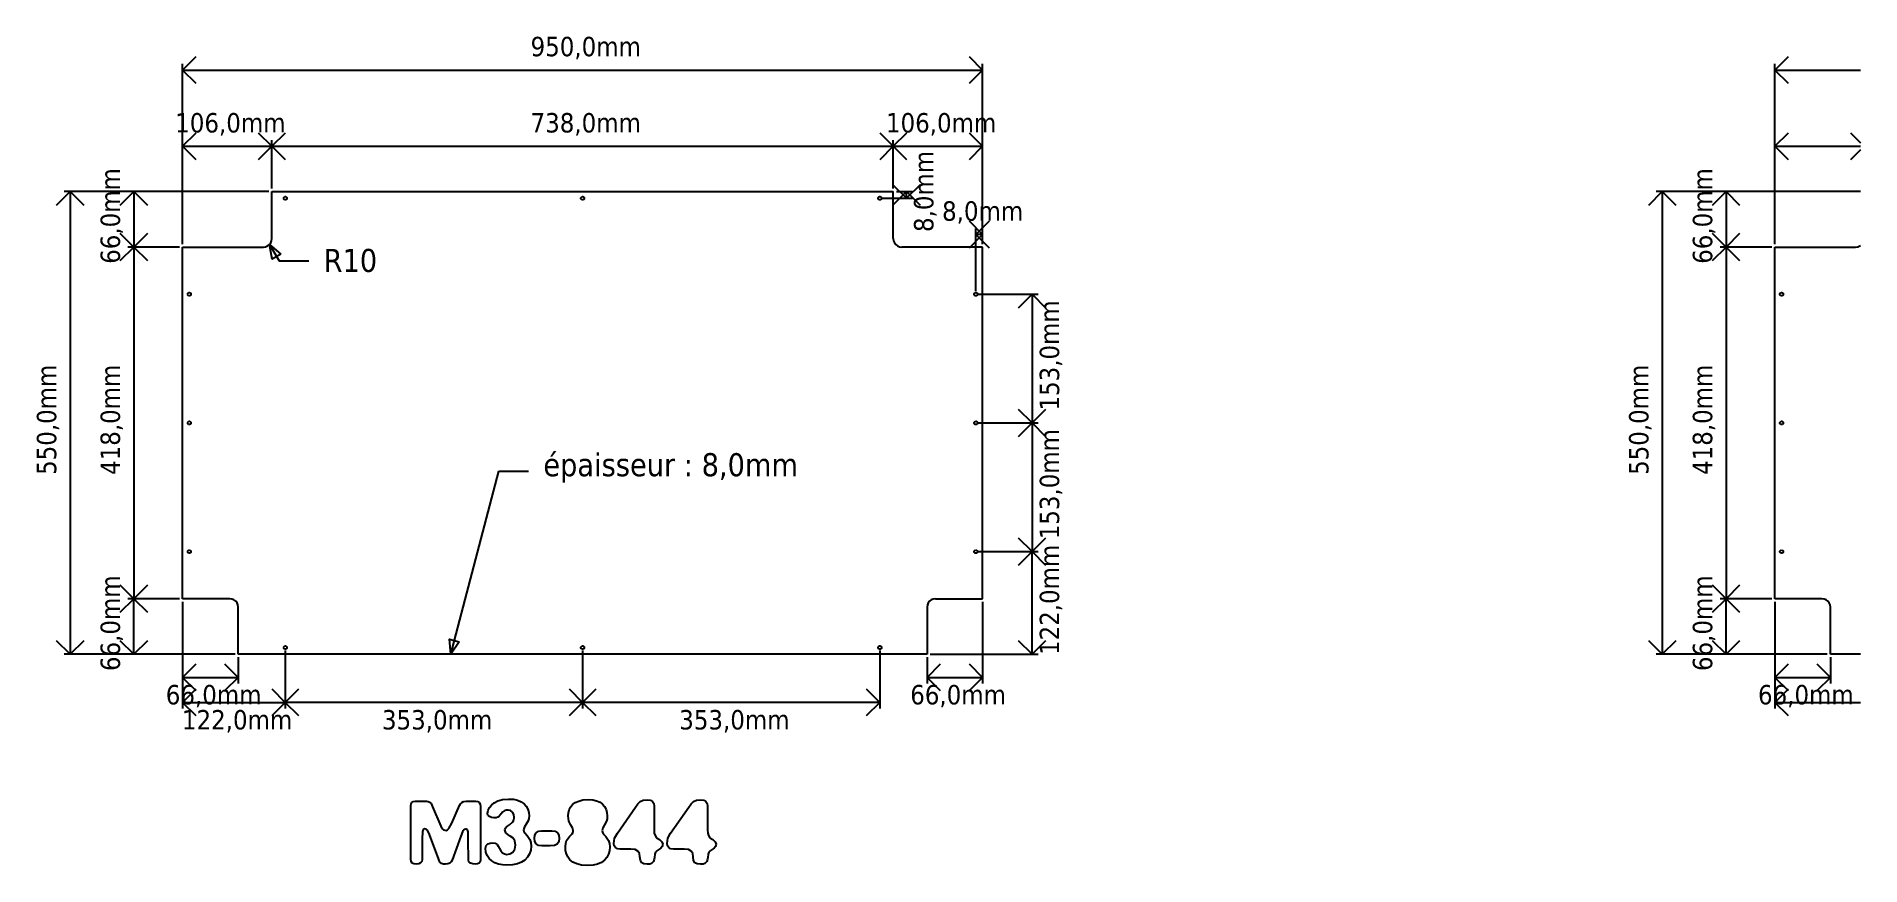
# Model space of a CAD drawing. Extents: x -828 to 1338, y -514 to 472.
import ezdxf

# ---------------------------------------------------------------- set-up
doc = ezdxf.new("R2010")
doc.units = 0
doc.header["$MEASUREMENT"] = 0
doc.layers.get('0').update_dxf_attribs({"linetype": 'CONTINUOUS'})
doc.styles.add('TAHOMA', font='Tahoma', dxfattribs={"height": 0.2})

msp = doc.modelspace()

# ---------------------------------------------------------------- linework, layer by layer
at = {"color": 5}
for p, q in [((-654.3, 431.8), (-638.1, 447.9)), ((-654.3, 225), (-654.3, 439)), ((279.6, 447.9), (295.7, 431.8)), ((295.7, 225), (295.7, 439)), ((-638.1, 415.7), (-654.3, 431.8)), ((-654.3, 431.8), (295.7, 431.8)), ((295.7, 431.8), (279.6, 415.7)), ((-654.3, 341.2), (-638.1, 357.3)), ((-654.3, 225), (-654.3, 348.4)), ((-564.4, 357.3), (-548.3, 341.2)), ((-548.3, 341.2), (-532.1, 357.3)), ((-548.3, 291), (-548.3, 348.4)), ((-548.3, 291), (-548.3, 348.4)), ((173.6, 357.3), (189.7, 341.2)), ((189.7, 341.2), (205.9, 357.3)), ((189.7, 291), (189.7, 348.4)), ((189.7, 291), (189.7, 348.4)), ((279.6, 357.3), (295.7, 341.2)), ((295.7, 225), (295.7, 348.4)), ((-638.1, 325.1), (-654.3, 341.2)), ((-654.3, 341.2), (-548.3, 341.2)), ((-548.3, 341.2), (-564.4, 325.1)), ((-532.1, 325.1), (-548.3, 341.2)), ((-548.3, 341.2), (189.7, 341.2)), ((189.7, 341.2), (173.6, 325.1)), ((205.9, 325.1), (189.7, 341.2)), ((189.7, 341.2), (295.7, 341.2)), ((295.7, 341.2), (279.6, 325.1)), ((-804, 271.3), (-787.9, 287.4)), ((-551.9, 287.4), (-795, 287.4)), ((-787.9, 287.4), (-771.7, 271.3)), ((-787.9, 287.4), (-787.9, -262.6)), ((-728.3, 271.3), (-712.2, 287.4)), ((-551.9, 287.4), (-719.3, 287.4)), ((-712.2, 287.4), (-696.1, 271.3)), ((-712.2, 287.4), (-712.2, 221.4)), ((205.2, 279.4), (189.1, 295.5)), ((189.1, 271.3), (205.2, 287.4)), ((193.3, 287.4), (212.4, 287.4)), ((221.4, 295.5), (205.2, 279.4)), ((205.2, 287.4), (221.4, 271.3)), ((205.2, 279.4), (205.2, 287.4)), ((177.3, 279.4), (212.4, 279.4)), ((279.6, 252.4), (295.7, 236.2)), ((287.7, 236.2), (303.9, 252.4)), ((287.7, 169), (287.7, 243.4)), ((295.7, 225), (295.7, 243.4)), ((-712.2, 221.4), (-728.3, 237.5)), ((-728.3, 205.3), (-712.2, 221.4)), ((-657.9, 221.4), (-719.3, 221.4)), ((-657.9, 221.4), (-719.3, 221.4)), ((-696.1, 237.5), (-712.2, 221.4)), ((-712.2, 221.4), (-696.1, 205.3)), ((-712.2, 221.4), (-712.2, -196.6)), ((-551.2, 224.3), (-539.7, 205)), ((295.7, 236.2), (279.6, 220.1)), ((303.9, 220.1), (287.7, 236.2)), ((295.7, 236.2), (287.7, 236.2)), ((-539.7, 205), (-504.5, 205)), ((291.3, 165.4), (361.7, 165.4)), ((338.4, 149.3), (354.5, 165.4)), ((354.5, 165.4), (370.6, 149.3)), ((354.5, 165.4), (354.5, 12.4)), ((354.5, 12.4), (338.4, 28.5)), ((370.6, 28.5), (354.5, 12.4)), ((291.3, 12.4), (361.7, 12.4)), ((291.3, 12.4), (361.7, 12.4)), ((338.4, -3.7), (354.5, 12.4)), ((354.5, 12.4), (370.6, -3.7)), ((354.5, 12.4), (354.5, -140.6)), ((-335.7, -262.6), (-278.8, -45.1)), ((-278.8, -45.1), (-243.5, -45.1)), ((354.5, -140.6), (338.4, -124.5)), ((370.6, -124.5), (354.5, -140.6)), ((291.3, -140.6), (361.7, -140.6)), ((291.3, -140.6), (361.7, -140.6)), ((338.4, -156.7), (354.5, -140.6)), ((354.5, -140.6), (370.6, -156.7)), ((354.5, -262.6), (354.5, -140.6)), ((-712.2, -196.6), (-728.3, -180.5)), ((-696.1, -180.5), (-712.2, -196.6)), ((-728.3, -212.7), (-712.2, -196.6)), ((-657.9, -196.6), (-719.3, -196.6)), ((-657.9, -196.6), (-719.3, -196.6)), ((-712.2, -196.6), (-696.1, -212.7)), ((-712.2, -262.6), (-712.2, -196.6)), ((-654.3, -200.2), (-654.3, -297.2)), ((-654.3, -200.2), (-654.3, -327)), ((295.7, -200.2), (295.7, -297.2)), ((-787.9, -262.6), (-804, -246.5)), ((-771.7, -246.5), (-787.9, -262.6)), ((-712.2, -262.6), (-728.3, -246.5)), ((-696.1, -246.5), (-712.2, -262.6)), ((-532.3, -258.2), (-532.3, -327)), ((-532.3, -258.2), (-532.3, -327)), ((-179.3, -258.2), (-179.3, -327)), ((-179.3, -258.2), (-179.3, -327)), ((173.7, -258.2), (173.7, -327)), ((354.5, -262.6), (338.4, -246.5)), ((370.6, -246.5), (354.5, -262.6)), ((-591.9, -262.6), (-795, -262.6)), ((-591.9, -262.6), (-719.3, -262.6)), ((-654.3, -290), (-638.1, -273.9)), ((-604.4, -273.9), (-588.3, -290)), ((-588.3, -266.2), (-588.3, -297.2)), ((229.7, -266.2), (229.7, -297.2)), ((229.7, -290), (245.9, -273.9)), ((233.3, -262.6), (361.7, -262.6)), ((279.6, -273.9), (295.7, -290)), ((-638.1, -306.1), (-654.3, -290)), ((-654.3, -290), (-588.3, -290)), ((-588.3, -290), (-604.4, -306.1)), ((245.9, -306.1), (229.7, -290)), ((229.7, -290), (295.7, -290)), ((295.7, -290), (279.6, -306.1)), ((-654.3, -319.8), (-638.1, -303.7)), ((-638.1, -335.9), (-654.3, -319.8)), ((-654.3, -319.8), (-532.3, -319.8)), ((-548.4, -303.7), (-532.3, -319.8)), ((-532.3, -319.8), (-548.4, -335.9)), ((-532.3, -319.8), (-516.1, -303.7)), ((-516.1, -335.9), (-532.3, -319.8)), ((-179.3, -319.8), (-532.3, -319.8)), ((-195.4, -303.7), (-179.3, -319.8)), ((-179.3, -319.8), (-195.4, -335.9)), ((-179.3, -319.8), (-163.1, -303.7)), ((-163.1, -335.9), (-179.3, -319.8)), ((173.7, -319.8), (-179.3, -319.8)), ((157.6, -303.7), (173.7, -319.8)), ((173.7, -319.8), (157.6, -335.9))]:
    msp.add_line(p, q, dxfattribs=at)
at = {"color": 250}
for p, q in [((1236.4, 431.8), (1252.6, 447.9)), ((1236.4, 225), (1236.4, 439)), ((1252.6, 415.7), (1236.4, 431.8)), ((1236.4, 431.8), (1338.2, 431.8)), ((1236.4, 341.2), (1252.6, 357.3)), ((1236.4, 225), (1236.4, 348.4)), ((1326.3, 357.3), (1338.2, 345.4)), ((1252.6, 325.1), (1236.4, 341.2)), ((1236.4, 341.2), (1338.2, 341.2)), ((1338.2, 337), (1326.3, 325.1)), ((1086.7, 271.3), (1102.8, 287.4)), ((1338.2, 287.4), (1095.7, 287.4)), ((1102.8, 287.4), (1119, 271.3)), ((1102.8, 287.4), (1102.8, -262.6)), ((1162.4, 271.3), (1178.5, 287.4)), ((1338.2, 287.4), (1171.4, 287.4)), ((1178.5, 287.4), (1194.6, 271.3)), ((1178.5, 287.4), (1178.5, 221.4)), ((1178.5, 221.4), (1162.4, 237.5)), ((1162.4, 205.3), (1178.5, 221.4)), ((1232.8, 221.4), (1171.4, 221.4)), ((1232.8, 221.4), (1171.4, 221.4)), ((1194.6, 237.5), (1178.5, 221.4)), ((1178.5, 221.4), (1194.6, 205.3)), ((1178.5, 221.4), (1178.5, -196.6)), ((1178.5, -196.6), (1162.4, -180.5)), ((1194.6, -180.5), (1178.5, -196.6)), ((1162.4, -212.7), (1178.5, -196.6)), ((1232.8, -196.6), (1171.4, -196.6)), ((1232.8, -196.6), (1171.4, -196.6)), ((1178.5, -196.6), (1194.6, -212.7)), ((1178.5, -262.6), (1178.5, -196.6)), ((1236.4, -200.2), (1236.4, -327)), ((1236.4, -200.2), (1236.4, -297.2)), ((1102.8, -262.6), (1086.7, -246.5)), ((1119, -246.5), (1102.8, -262.6)), ((1178.5, -262.6), (1162.4, -246.5)), ((1194.6, -246.5), (1178.5, -262.6)), ((1298.8, -262.6), (1095.7, -262.6)), ((1298.8, -262.6), (1171.4, -262.6)), ((1236.4, -290), (1252.6, -273.9)), ((1286.3, -273.9), (1302.4, -290)), ((1302.4, -266.2), (1302.4, -297.2)), ((1252.6, -306.1), (1236.4, -290)), ((1236.4, -290), (1302.4, -290)), ((1302.4, -290), (1286.3, -306.1)), ((1236.4, -319.8), (1252.6, -303.7)), ((1252.6, -335.9), (1236.4, -319.8)), ((1236.4, -319.8), (1338.2, -319.8))]:
    msp.add_line(p, q, dxfattribs=at)
for p, q in [((-548.3, 287.4), (189.7, 287.4)), ((-548.3, 231.4), (-548.3, 287.4)), ((189.7, 231.4), (189.7, 287.4)), ((-534.3, 279.4), (-534.2, 279.9)), ((-534.2, 278.9), (-534.3, 279.4)), ((-534.2, 279.9), (-534, 280.4)), ((-534, 278.4), (-534.2, 278.9)), ((-534, 280.4), (-533.7, 280.8)), ((-533.7, 278), (-534, 278.4)), ((-533.7, 280.8), (-533.3, 281.1)), ((-533.3, 277.6), (-533.7, 278)), ((-533.3, 281.1), (-532.8, 281.3)), ((-532.8, 277.4), (-533.3, 277.6)), ((-532.8, 281.3), (-532.3, 281.4)), ((-532.3, 277.4), (-532.8, 277.4)), ((-532.3, 281.4), (-531.8, 281.3)), ((-531.8, 277.4), (-532.3, 277.4)), ((-531.8, 281.3), (-531.3, 281.1)), ((-531.3, 277.6), (-531.8, 277.4)), ((-531.3, 281.1), (-530.9, 280.8)), ((-530.9, 278), (-531.3, 277.6)), ((-530.9, 280.8), (-530.5, 280.4)), ((-530.5, 278.4), (-530.9, 278)), ((-530.5, 280.4), (-530.3, 279.9)), ((-530.3, 278.9), (-530.5, 278.4)), ((-530.3, 279.9), (-530.3, 279.4)), ((-530.3, 279.4), (-530.3, 278.9)), ((-181.3, 279.4), (-181.2, 279.9)), ((-181.2, 278.9), (-181.3, 279.4)), ((-181.2, 279.9), (-181, 280.4)), ((-181, 278.4), (-181.2, 278.9)), ((-181, 280.4), (-180.7, 280.8)), ((-180.7, 278), (-181, 278.4)), ((-180.7, 280.8), (-180.3, 281.1)), ((-180.3, 277.6), (-180.7, 278)), ((-180.3, 281.1), (-179.8, 281.3)), ((-179.8, 277.4), (-180.3, 277.6)), ((-179.8, 281.3), (-179.3, 281.4)), ((-179.3, 277.4), (-179.8, 277.4)), ((-179.3, 281.4), (-178.8, 281.3)), ((-178.8, 277.4), (-179.3, 277.4)), ((-178.8, 281.3), (-178.3, 281.1)), ((-178.3, 277.6), (-178.8, 277.4)), ((-178.3, 281.1), (-177.9, 280.8)), ((-177.9, 278), (-178.3, 277.6)), ((-177.9, 280.8), (-177.5, 280.4)), ((-177.5, 278.4), (-177.9, 278)), ((-177.5, 280.4), (-177.3, 279.9)), ((-177.3, 278.9), (-177.5, 278.4)), ((-177.3, 279.9), (-177.3, 279.4)), ((-177.3, 279.4), (-177.3, 278.9)), ((171.7, 279.4), (171.8, 279.9)), ((171.8, 278.9), (171.7, 279.4)), ((171.8, 279.9), (172, 280.4)), ((172, 278.4), (171.8, 278.9)), ((172, 280.4), (172.3, 280.8)), ((172.3, 278), (172, 278.4)), ((172.3, 280.8), (172.7, 281.1)), ((172.7, 277.6), (172.3, 278)), ((172.7, 281.1), (173.2, 281.3)), ((173.2, 277.4), (172.7, 277.6)), ((173.2, 281.3), (173.7, 281.4)), ((173.7, 277.4), (173.2, 277.4)), ((173.7, 281.4), (174.2, 281.3)), ((174.2, 277.4), (173.7, 277.4)), ((174.2, 281.3), (174.7, 281.1)), ((174.7, 277.6), (174.2, 277.4)), ((174.7, 281.1), (175.1, 280.8)), ((175.1, 278), (174.7, 277.6)), ((175.1, 280.8), (175.5, 280.4)), ((175.5, 278.4), (175.1, 278)), ((175.5, 280.4), (175.7, 279.9)), ((175.7, 278.9), (175.5, 278.4)), ((175.7, 279.9), (175.7, 279.4)), ((175.7, 279.4), (175.7, 278.9)), ((-654.3, 221.4), (-558.3, 221.4)), ((-654.3, -196.6), (-654.3, 221.4)), ((-558.3, 221.4), (-555.7, 221.7)), ((-555.7, 221.7), (-553.3, 222.7)), ((-553.3, 222.7), (-551.2, 224.3)), ((-551.2, 224.3), (-549.6, 226.4)), ((-549.6, 226.4), (-548.6, 228.8)), ((-548.6, 228.8), (-548.3, 231.4)), ((189.7, 231.4), (190.1, 228.8)), ((190.1, 228.8), (191.1, 226.4)), ((191.1, 226.4), (192.7, 224.3)), ((192.7, 224.3), (194.7, 222.7)), ((194.7, 222.7), (197.1, 221.7)), ((197.1, 221.7), (199.7, 221.4)), ((295.7, 221.4), (199.7, 221.4)), ((295.7, -196.6), (295.7, 221.4)), ((1236.4, 221.4), (1332.4, 221.4)), ((1236.4, -196.6), (1236.4, 221.4)), ((1332.4, 221.4), (1335, 221.7)), ((1335, 221.7), (1337.4, 222.7)), ((1337.4, 222.7), (1338.2, 223.3)), ((-648.3, 165.4), (-648.2, 165.9)), ((-648.2, 164.9), (-648.3, 165.4)), ((-648.2, 165.9), (-648, 166.4)), ((-648, 164.4), (-648.2, 164.9)), ((-648, 166.4), (-647.7, 166.8)), ((-647.7, 164), (-648, 164.4)), ((-647.7, 166.8), (-647.3, 167.1)), ((-647.3, 163.6), (-647.7, 164)), ((-647.3, 167.1), (-646.8, 167.3)), ((-646.8, 163.4), (-647.3, 163.6)), ((-646.8, 167.3), (-646.3, 167.4)), ((-646.3, 163.4), (-646.8, 163.4)), ((-646.3, 167.4), (-645.8, 167.3)), ((-645.8, 163.4), (-646.3, 163.4)), ((-645.8, 167.3), (-645.3, 167.1)), ((-645.3, 163.6), (-645.8, 163.4)), ((-645.3, 167.1), (-644.9, 166.8)), ((-644.9, 164), (-645.3, 163.6)), ((-644.9, 166.8), (-644.5, 166.4)), ((-644.5, 164.4), (-644.9, 164)), ((-644.5, 166.4), (-644.3, 165.9)), ((-644.3, 164.9), (-644.5, 164.4)), ((-644.3, 165.9), (-644.3, 165.4)), ((-644.3, 165.4), (-644.3, 164.9)), ((285.7, 165.4), (285.8, 165.9)), ((285.8, 164.9), (285.7, 165.4)), ((285.8, 165.9), (286, 166.4)), ((286, 164.4), (285.8, 164.9)), ((286, 166.4), (286.3, 166.8)), ((286.3, 164), (286, 164.4)), ((286.3, 166.8), (286.7, 167.1)), ((286.7, 163.6), (286.3, 164)), ((286.7, 167.1), (287.2, 167.3)), ((287.2, 163.4), (286.7, 163.6)), ((287.2, 167.3), (287.7, 167.4)), ((287.7, 163.4), (287.2, 163.4)), ((287.7, 167.4), (288.2, 167.3)), ((288.2, 163.4), (287.7, 163.4)), ((288.2, 167.3), (288.7, 167.1)), ((288.7, 163.6), (288.2, 163.4)), ((288.7, 167.1), (289.1, 166.8)), ((289.1, 164), (288.7, 163.6)), ((289.1, 166.8), (289.5, 166.4)), ((289.5, 164.4), (289.1, 164)), ((289.5, 166.4), (289.7, 165.9)), ((289.7, 164.9), (289.5, 164.4)), ((289.7, 165.9), (289.7, 165.4)), ((289.7, 165.4), (289.7, 164.9)), ((1242.4, 165.4), (1242.5, 165.9)), ((1242.5, 164.9), (1242.4, 165.4)), ((1242.5, 165.9), (1242.7, 166.4)), ((1242.7, 164.4), (1242.5, 164.9)), ((1242.7, 166.4), (1243, 166.8)), ((1243, 164), (1242.7, 164.4)), ((1243, 166.8), (1243.4, 167.1)), ((1243.4, 163.6), (1243, 164)), ((1243.4, 167.1), (1243.9, 167.3)), ((1243.9, 163.4), (1243.4, 163.6)), ((1243.9, 167.3), (1244.4, 167.4)), ((1244.4, 163.4), (1243.9, 163.4)), ((1244.4, 167.4), (1244.9, 167.3)), ((1244.9, 163.4), (1244.4, 163.4)), ((1244.9, 167.3), (1245.4, 167.1)), ((1245.4, 163.6), (1244.9, 163.4)), ((1245.4, 167.1), (1245.8, 166.8)), ((1245.8, 164), (1245.4, 163.6)), ((1245.8, 166.8), (1246.2, 166.4)), ((1246.2, 164.4), (1245.8, 164)), ((1246.2, 166.4), (1246.4, 165.9)), ((1246.4, 164.9), (1246.2, 164.4)), ((1246.4, 165.9), (1246.4, 165.4)), ((1246.4, 165.4), (1246.4, 164.9)), ((-648.3, 12.4), (-648.2, 12.9)), ((-648.2, 11.9), (-648.3, 12.4)), ((-648.2, 12.9), (-648, 13.4)), ((-648, 11.4), (-648.2, 11.9)), ((-648, 13.4), (-647.7, 13.8)), ((-647.7, 11), (-648, 11.4)), ((-647.7, 13.8), (-647.3, 14.1)), ((-647.3, 10.6), (-647.7, 11)), ((-647.3, 14.1), (-646.8, 14.3)), ((-646.8, 10.4), (-647.3, 10.6)), ((-646.8, 14.3), (-646.3, 14.4)), ((-646.3, 10.4), (-646.8, 10.4)), ((-646.3, 14.4), (-645.8, 14.3)), ((-645.8, 10.4), (-646.3, 10.4)), ((-645.8, 14.3), (-645.3, 14.1)), ((-645.3, 10.6), (-645.8, 10.4)), ((-645.3, 14.1), (-644.9, 13.8)), ((-644.9, 11), (-645.3, 10.6)), ((-644.9, 13.8), (-644.5, 13.4)), ((-644.5, 11.4), (-644.9, 11)), ((-644.5, 13.4), (-644.3, 12.9)), ((-644.3, 11.9), (-644.5, 11.4)), ((-644.3, 12.9), (-644.3, 12.4)), ((-644.3, 12.4), (-644.3, 11.9)), ((285.7, 12.4), (285.8, 12.9)), ((285.8, 11.9), (285.7, 12.4)), ((285.8, 12.9), (286, 13.4)), ((286, 11.4), (285.8, 11.9)), ((286, 13.4), (286.3, 13.8)), ((286.3, 11), (286, 11.4)), ((286.3, 13.8), (286.7, 14.1)), ((286.7, 10.6), (286.3, 11)), ((286.7, 14.1), (287.2, 14.3)), ((287.2, 10.4), (286.7, 10.6)), ((287.2, 14.3), (287.7, 14.4)), ((287.7, 10.4), (287.2, 10.4)), ((287.7, 14.4), (288.2, 14.3)), ((288.2, 10.4), (287.7, 10.4)), ((288.2, 14.3), (288.7, 14.1)), ((288.7, 10.6), (288.2, 10.4)), ((288.7, 14.1), (289.1, 13.8)), ((289.1, 11), (288.7, 10.6)), ((289.1, 13.8), (289.5, 13.4)), ((289.5, 11.4), (289.1, 11)), ((289.5, 13.4), (289.7, 12.9)), ((289.7, 11.9), (289.5, 11.4)), ((289.7, 12.9), (289.7, 12.4)), ((289.7, 12.4), (289.7, 11.9)), ((1242.4, 12.4), (1242.5, 12.9)), ((1242.5, 11.9), (1242.4, 12.4)), ((1242.5, 12.9), (1242.7, 13.4)), ((1242.7, 11.4), (1242.5, 11.9)), ((1242.7, 13.4), (1243, 13.8)), ((1243, 11), (1242.7, 11.4)), ((1243, 13.8), (1243.4, 14.1)), ((1243.4, 10.6), (1243, 11)), ((1243.4, 14.1), (1243.9, 14.3)), ((1243.9, 10.4), (1243.4, 10.6)), ((1243.9, 14.3), (1244.4, 14.4)), ((1244.4, 10.4), (1243.9, 10.4)), ((1244.4, 14.4), (1244.9, 14.3)), ((1244.9, 10.4), (1244.4, 10.4)), ((1244.9, 14.3), (1245.4, 14.1)), ((1245.4, 10.6), (1244.9, 10.4)), ((1245.4, 14.1), (1245.8, 13.8)), ((1245.8, 11), (1245.4, 10.6)), ((1245.8, 13.8), (1246.2, 13.4)), ((1246.2, 11.4), (1245.8, 11)), ((1246.2, 13.4), (1246.4, 12.9)), ((1246.4, 11.9), (1246.2, 11.4)), ((1246.4, 12.9), (1246.4, 12.4)), ((1246.4, 12.4), (1246.4, 11.9)), ((-648.3, -140.6), (-648.2, -140.1)), ((-648.2, -141.1), (-648.3, -140.6)), ((-648.2, -140.1), (-648, -139.6)), ((-648, -141.6), (-648.2, -141.1)), ((-648, -139.6), (-647.7, -139.2)), ((-647.7, -142), (-648, -141.6)), ((-647.7, -139.2), (-647.3, -138.9)), ((-647.3, -142.4), (-647.7, -142)), ((-647.3, -138.9), (-646.8, -138.7)), ((-646.8, -142.6), (-647.3, -142.4)), ((-646.8, -138.7), (-646.3, -138.6)), ((-646.3, -142.6), (-646.8, -142.6)), ((-646.3, -138.6), (-645.8, -138.7)), ((-645.8, -142.6), (-646.3, -142.6)), ((-645.8, -138.7), (-645.3, -138.9)), ((-645.3, -142.4), (-645.8, -142.6)), ((-645.3, -138.9), (-644.9, -139.2)), ((-644.9, -142), (-645.3, -142.4)), ((-644.9, -139.2), (-644.5, -139.6)), ((-644.5, -141.6), (-644.9, -142)), ((-644.5, -139.6), (-644.3, -140.1)), ((-644.3, -141.1), (-644.5, -141.6)), ((-644.3, -140.1), (-644.3, -140.6)), ((-644.3, -140.6), (-644.3, -141.1)), ((285.7, -140.6), (285.8, -140.1)), ((285.8, -141.1), (285.7, -140.6)), ((285.8, -140.1), (286, -139.6)), ((286, -141.6), (285.8, -141.1)), ((286, -139.6), (286.3, -139.2)), ((286.3, -142), (286, -141.6)), ((286.3, -139.2), (286.7, -138.9)), ((286.7, -142.4), (286.3, -142)), ((286.7, -138.9), (287.2, -138.7)), ((287.2, -142.6), (286.7, -142.4)), ((287.2, -138.7), (287.7, -138.6)), ((287.7, -142.6), (287.2, -142.6)), ((287.7, -138.6), (288.2, -138.7)), ((288.2, -142.6), (287.7, -142.6)), ((288.2, -138.7), (288.7, -138.9)), ((288.7, -142.4), (288.2, -142.6)), ((288.7, -138.9), (289.1, -139.2)), ((289.1, -142), (288.7, -142.4)), ((289.1, -139.2), (289.5, -139.6)), ((289.5, -141.6), (289.1, -142)), ((289.5, -139.6), (289.7, -140.1)), ((289.7, -141.1), (289.5, -141.6)), ((289.7, -140.1), (289.7, -140.6)), ((289.7, -140.6), (289.7, -141.1)), ((1242.4, -140.6), (1242.5, -140.1)), ((1242.5, -141.1), (1242.4, -140.6)), ((1242.5, -140.1), (1242.7, -139.6)), ((1242.7, -141.6), (1242.5, -141.1)), ((1242.7, -139.6), (1243, -139.2)), ((1243, -142), (1242.7, -141.6)), ((1243, -139.2), (1243.4, -138.9)), ((1243.4, -142.4), (1243, -142)), ((1243.4, -138.9), (1243.9, -138.7)), ((1243.9, -142.6), (1243.4, -142.4)), ((1243.9, -138.7), (1244.4, -138.6)), ((1244.4, -142.6), (1243.9, -142.6)), ((1244.4, -138.6), (1244.9, -138.7)), ((1244.9, -142.6), (1244.4, -142.6)), ((1244.9, -138.7), (1245.4, -138.9)), ((1245.4, -142.4), (1244.9, -142.6)), ((1245.4, -138.9), (1245.8, -139.2)), ((1245.8, -142), (1245.4, -142.4)), ((1245.8, -139.2), (1246.2, -139.6)), ((1246.2, -141.6), (1245.8, -142)), ((1246.2, -139.6), (1246.4, -140.1)), ((1246.4, -141.1), (1246.2, -141.6)), ((1246.4, -140.1), (1246.4, -140.6)), ((1246.4, -140.6), (1246.4, -141.1)), ((-598.3, -196.6), (-654.3, -196.6)), ((-595.7, -197), (-598.3, -196.6)), ((-593.3, -198), (-595.7, -197)), ((-591.2, -199.6), (-593.3, -198)), ((-589.6, -201.6), (-591.2, -199.6)), ((-588.6, -204), (-589.6, -201.6)), ((-588.3, -206.6), (-588.6, -204)), ((-588.3, -262.6), (-588.3, -206.6)), ((230.1, -204), (229.7, -206.6)), ((229.7, -206.6), (229.7, -262.6)), ((231.1, -201.6), (230.1, -204)), ((232.7, -199.6), (231.1, -201.6)), ((234.7, -198), (232.7, -199.6)), ((237.1, -197), (234.7, -198)), ((239.7, -196.6), (237.1, -197)), ((239.7, -196.6), (295.7, -196.6)), ((1292.4, -196.6), (1236.4, -196.6)), ((1295, -197), (1292.4, -196.6)), ((1297.4, -198), (1295, -197)), ((1299.5, -199.6), (1297.4, -198)), ((1301.1, -201.6), (1299.5, -199.6)), ((1302.1, -204), (1301.1, -201.6)), ((1302.4, -206.6), (1302.1, -204)), ((1302.4, -262.6), (1302.4, -206.6)), ((-534.3, -254.6), (-534.2, -254.1)), ((-534.2, -255.1), (-534.3, -254.6)), ((-534.2, -254.1), (-534, -253.6)), ((-534, -255.6), (-534.2, -255.1)), ((-534, -253.6), (-533.7, -253.2)), ((-533.7, -256), (-534, -255.6)), ((-533.7, -253.2), (-533.3, -252.9)), ((-533.3, -256.4), (-533.7, -256)), ((-533.3, -252.9), (-532.8, -252.7)), ((-532.8, -256.6), (-533.3, -256.4)), ((-532.8, -252.7), (-532.3, -252.6)), ((-532.3, -256.6), (-532.8, -256.6)), ((-532.3, -252.6), (-531.8, -252.7)), ((-531.8, -256.6), (-532.3, -256.6)), ((-531.8, -252.7), (-531.3, -252.9)), ((-531.3, -256.4), (-531.8, -256.6)), ((-531.3, -252.9), (-530.9, -253.2)), ((-530.9, -256), (-531.3, -256.4)), ((-530.9, -253.2), (-530.5, -253.6)), ((-530.5, -255.6), (-530.9, -256)), ((-530.5, -253.6), (-530.3, -254.1)), ((-530.3, -255.1), (-530.5, -255.6)), ((-530.3, -254.1), (-530.3, -254.6)), ((-530.3, -254.6), (-530.3, -255.1)), ((-181.3, -254.6), (-181.2, -254.1)), ((-181.2, -255.1), (-181.3, -254.6)), ((-181.2, -254.1), (-181, -253.6)), ((-181, -255.6), (-181.2, -255.1)), ((-181, -253.6), (-180.7, -253.2)), ((-180.7, -256), (-181, -255.6)), ((-180.7, -253.2), (-180.3, -252.9)), ((-180.3, -256.4), (-180.7, -256)), ((-180.3, -252.9), (-179.8, -252.7)), ((-179.8, -256.6), (-180.3, -256.4)), ((-179.8, -252.7), (-179.3, -252.6)), ((-179.3, -256.6), (-179.8, -256.6)), ((-179.3, -252.6), (-178.8, -252.7)), ((-178.8, -256.6), (-179.3, -256.6)), ((-178.8, -252.7), (-178.3, -252.9)), ((-178.3, -256.4), (-178.8, -256.6)), ((-178.3, -252.9), (-177.9, -253.2)), ((-177.9, -256), (-178.3, -256.4)), ((-177.9, -253.2), (-177.5, -253.6)), ((-177.5, -255.6), (-177.9, -256)), ((-177.5, -253.6), (-177.3, -254.1)), ((-177.3, -255.1), (-177.5, -255.6)), ((-177.3, -254.1), (-177.3, -254.6)), ((-177.3, -254.6), (-177.3, -255.1)), ((171.7, -254.6), (171.8, -254.1)), ((171.8, -255.1), (171.7, -254.6)), ((171.8, -254.1), (172, -253.6)), ((172, -255.6), (171.8, -255.1)), ((172, -253.6), (172.3, -253.2)), ((172.3, -256), (172, -255.6)), ((172.3, -253.2), (172.7, -252.9)), ((172.7, -256.4), (172.3, -256)), ((172.7, -252.9), (173.2, -252.7)), ((173.2, -256.6), (172.7, -256.4)), ((173.2, -252.7), (173.7, -252.6)), ((173.7, -256.6), (173.2, -256.6)), ((173.7, -252.6), (174.2, -252.7)), ((174.2, -256.6), (173.7, -256.6)), ((174.2, -252.7), (174.7, -252.9)), ((174.7, -256.4), (174.2, -256.6)), ((174.7, -252.9), (175.1, -253.2)), ((175.1, -256), (174.7, -256.4)), ((175.1, -253.2), (175.5, -253.6)), ((175.5, -255.6), (175.1, -256)), ((175.5, -253.6), (175.7, -254.1)), ((175.7, -255.1), (175.5, -255.6)), ((175.7, -254.1), (175.7, -254.6)), ((175.7, -254.6), (175.7, -255.1)), ((229.7, -262.6), (-588.3, -262.6)), ((1338.2, -262.6), (1302.4, -262.6)), ((-383.2, -442.8), (-382.9, -440.4)), ((-383.2, -505.9), (-383.2, -442.8)), ((-382.9, -440.4), (-381.9, -438.7)), ((-381.9, -438.7), (-380.4, -437.7)), ((-380.4, -437.7), (-378.1, -437.3)), ((-378.1, -437.3), (-364.5, -437.3)), ((-364.5, -437.3), (-362.8, -437.4)), ((-362.8, -437.4), (-360.9, -438.2)), ((-360.9, -438.2), (-359.1, -440.1)), ((-359.1, -440.1), (-357.6, -443.8)), ((-357.6, -443.8), (-347.7, -467)), ((-334.7, -463.3), (-325.6, -442.4)), ((-325.6, -442.4), (-324.4, -440.2)), ((-324.4, -440.2), (-322.8, -438.6)), ((-322.8, -438.6), (-320.6, -437.6)), ((-320.6, -437.6), (-317.5, -437.3)), ((-317.5, -437.3), (-306, -437.3)), ((-306, -437.3), (-303.6, -437.7)), ((-303.6, -437.7), (-301.9, -438.9)), ((-301.9, -438.9), (-300.8, -440.8)), ((-300.8, -440.8), (-300.5, -443.5)), ((-300.5, -443.5), (-300.5, -506.6)), ((-292.2, -451.8), (-291.2, -447.7)), ((-291.6, -453.9), (-292.2, -451.8)), ((-290, -455.5), (-291.6, -453.9)), ((-291.2, -447.7), (-289.8, -444.8)), ((-289.8, -444.8), (-287.5, -441.9)), ((-287.5, -441.9), (-284.3, -439.1)), ((-284.3, -439.1), (-280, -436.7)), ((-280, -436.7), (-274.4, -435.1)), ((-276.3, -452.7), (-278.3, -455)), ((-273.8, -449.8), (-276.3, -452.7)), ((-274.4, -435.1), (-267.3, -434.6)), ((-271.8, -448.3), (-273.8, -449.8)), ((-270, -447.7), (-271.8, -448.3)), ((-267.8, -447.7), (-270, -447.7)), ((-264.9, -448.3), (-267.8, -447.7)), ((-267.3, -434.6), (-261.4, -434.9)), ((-262.5, -450.3), (-264.9, -448.3)), ((-260.9, -453.1), (-262.5, -450.3)), ((-261.4, -434.9), (-256.4, -436.1)), ((-260.4, -456.6), (-260.9, -453.1)), ((-256.4, -436.1), (-252.2, -437.9)), ((-252.2, -437.9), (-248.8, -440.3)), ((-248.8, -440.3), (-246.2, -443.2)), ((-246.2, -443.2), (-244.3, -446.6)), ((-244.3, -446.6), (-243.3, -450.5)), ((-243.3, -450.5), (-242.9, -454.6)), ((-242.9, -454.6), (-243.2, -457.8)), ((-196.5, -454.7), (-196.2, -451)), ((-195.5, -461), (-196.5, -454.7)), ((-196.2, -451), (-195.2, -447.4)), ((-195.2, -447.4), (-193.6, -444.1)), ((-193.6, -444.1), (-191.2, -441.2)), ((-191.2, -441.2), (-188, -438.8)), ((-188, -438.8), (-183.9, -437)), ((-183.9, -437), (-178.8, -435.7)), ((-178.8, -435.7), (-172.8, -435.3)), ((-172.8, -435.3), (-167.3, -435.7)), ((-167.3, -435.7), (-162.6, -436.7)), ((-162.6, -436.7), (-158.6, -438.4)), ((-158.6, -438.4), (-155.5, -440.7)), ((-155.5, -440.7), (-153.1, -443.6)), ((-153.1, -443.6), (-151.3, -446.9)), ((-151.3, -446.9), (-150.3, -450.6)), ((-150.3, -450.6), (-150, -454.7)), ((-150, -454.7), (-150.2, -458.3)), ((-138, -475.1), (-116.6, -444.2)), ((-116.6, -444.2), (-113.7, -440.4)), ((-113.7, -440.4), (-110.9, -437.7)), ((-110.9, -437.7), (-107.3, -436)), ((-107.3, -436), (-102.5, -435.5)), ((-102.5, -435.5), (-98.7, -435.9)), ((-98.7, -435.9), (-96.2, -437.4)), ((-96.2, -437.4), (-94.7, -439.8)), ((-94.7, -439.8), (-94.2, -443.1)), ((-94.2, -443.1), (-94.2, -471.4)), ((-74.7, -475.1), (-53.2, -444.2)), ((-53.2, -444.2), (-50.4, -440.4)), ((-50.4, -440.4), (-47.5, -437.7)), ((-47.5, -437.7), (-44, -436)), ((-44, -436), (-39.2, -435.5)), ((-39.2, -435.5), (-35.4, -435.9)), ((-35.4, -435.9), (-32.9, -437.4)), ((-32.9, -437.4), (-31.4, -439.8)), ((-31.4, -439.8), (-30.9, -443.1)), ((-30.9, -443.1), (-30.9, -471.4)), ((-369.5, -473.1), (-369.9, -482.5)), ((-368.6, -470.9), (-369.5, -473.1)), ((-366.5, -470.1), (-368.6, -470.9)), ((-364.9, -470.5), (-366.5, -470.1)), ((-363.4, -471.7), (-364.9, -470.5)), ((-361.2, -476.6), (-363.4, -471.7)), ((-347.7, -467), (-346.5, -469.6)), ((-346.5, -469.6), (-344.6, -471.2)), ((-344.6, -471.2), (-341.4, -472)), ((-341.4, -472), (-339.5, -471.4)), ((-339.5, -471.4), (-338, -469.8)), ((-338, -469.8), (-334.7, -463.3)), ((-322, -473.5), (-323.9, -478.6)), ((-320, -471), (-322, -473.5)), ((-318.5, -470.4), (-320, -471)), ((-317.6, -470.4), (-318.5, -470.4)), ((-315.9, -471.2), (-317.6, -470.4)), ((-315.2, -473.6), (-315.9, -471.2)), ((-315, -483.3), (-315.2, -473.6)), ((-287.6, -456.5), (-290, -455.5)), ((-284.8, -456.9), (-287.6, -456.5)), ((-282, -456.8), (-284.8, -456.9)), ((-280, -456.2), (-282, -456.8)), ((-278.3, -455), (-280, -456.2)), ((-271.5, -471.2), (-271, -469.2)), ((-270.5, -474.6), (-271.5, -471.2)), ((-271, -469.2), (-269.7, -467.7)), ((-268.2, -476.9), (-270.5, -474.6)), ((-269.7, -467.7), (-265.9, -465.1)), ((-265.9, -465.1), (-262.1, -461.8)), ((-262.1, -461.8), (-260.8, -459.6)), ((-260.8, -459.6), (-260.4, -456.6)), ((-248.4, -467.8), (-249.3, -471.4)), ((-249.3, -471.4), (-249, -473.1)), ((-249, -473.1), (-248, -474.7)), ((-246.2, -464.5), (-248.4, -467.8)), ((-248, -474.7), (-244.9, -478)), ((-243.9, -460.5), (-246.2, -464.5)), ((-243.2, -457.8), (-243.9, -460.5)), ((-235.9, -477.4), (-234.4, -474.6)), ((-234.4, -474.6), (-231.8, -472.9)), ((-231.8, -472.9), (-228.2, -472.3)), ((-228.2, -472.3), (-215.7, -472.3)), ((-215.7, -472.3), (-211.7, -472.9)), ((-211.7, -472.9), (-209, -474.6)), ((-209, -474.6), (-207.5, -477.4)), ((-193.4, -465.6), (-195.5, -461)), ((-195, -479.1), (-191.8, -475.8)), ((-191.2, -469), (-193.4, -465.6)), ((-191.8, -475.8), (-190.6, -474.1)), ((-190.3, -472), (-191.2, -469)), ((-190.6, -474.1), (-190.3, -472)), ((-155.2, -468.8), (-156.2, -472.2)), ((-156.2, -472.2), (-155.8, -474.2)), ((-155.8, -474.2), (-154.7, -475.8)), ((-153.1, -465.4), (-155.2, -468.8)), ((-154.7, -475.8), (-151.6, -479.3)), ((-150.9, -461.1), (-153.1, -465.4)), ((-150.2, -458.3), (-150.9, -461.1)), ((-141.2, -481.2), (-138, -475.1)), ((-94.2, -471.4), (-94.1, -475)), ((-94.1, -475), (-93.2, -478)), ((-77.9, -481.2), (-74.7, -475.1)), ((-30.9, -471.4), (-30.7, -475)), ((-30.7, -475), (-29.9, -478)), ((-369.9, -482.5), (-369.8, -506.3)), ((-350, -506.4), (-361.2, -476.6)), ((-323.9, -478.6), (-334.3, -507.1)), ((-314.9, -506.9), (-315, -483.3)), ((-294.5, -493), (-293.8, -489.9)), ((-294, -497.6), (-294.5, -493)), ((-292.5, -501.7), (-294, -497.6)), ((-293.8, -489.9), (-291.9, -487.9)), ((-291.9, -487.9), (-289.2, -486.9)), ((-289.2, -486.9), (-286.2, -486.6)), ((-286.2, -486.6), (-283, -487.1)), ((-283, -487.1), (-280.8, -488.5)), ((-280.8, -488.5), (-279.4, -490.7)), ((-279.4, -490.7), (-278.1, -493.5)), ((-278.1, -493.5), (-276.5, -496.3)), ((-276.5, -496.3), (-274.5, -498.5)), ((-265.2, -478.7), (-268.2, -476.9)), ((-265.5, -499.7), (-262.2, -497.6)), ((-262.2, -480.9), (-265.2, -478.7)), ((-259.9, -484.2), (-262.2, -480.9)), ((-262.2, -497.6), (-259.8, -494.2)), ((-259, -489.4), (-259.9, -484.2)), ((-259.8, -494.2), (-259, -489.4)), ((-244.9, -478), (-241.8, -482.8)), ((-240.8, -495.4), (-242.2, -499.8)), ((-241.8, -482.8), (-240.7, -486.2)), ((-240.4, -490.5), (-240.8, -495.4)), ((-240.7, -486.2), (-240.4, -490.5)), ((-236.4, -481.3), (-235.9, -477.4)), ((-235.9, -485), (-236.4, -481.3)), ((-234.3, -487.8), (-235.9, -485)), ((-231.5, -489.7), (-234.3, -487.8)), ((-227.7, -490.3), (-231.5, -489.7)), ((-217.8, -490.3), (-227.7, -490.3)), ((-212.6, -489.8), (-217.8, -490.3)), ((-209.3, -488.3), (-212.6, -489.8)), ((-207.6, -485.5), (-209.3, -488.3)), ((-207, -481.1), (-207.6, -485.5)), ((-207.5, -477.4), (-207, -481.1)), ((-199.7, -491.6), (-199.3, -487.1)), ((-199.4, -495.6), (-199.7, -491.6)), ((-198.5, -499.6), (-199.4, -495.6)), ((-199.3, -487.1), (-198.2, -483.8)), ((-198.2, -483.8), (-195, -479.1)), ((-151.6, -479.3), (-148.4, -484.1)), ((-147.3, -496.1), (-148.5, -500.3)), ((-148.4, -484.1), (-147.3, -487.4)), ((-147.3, -487.4), (-147, -491.6)), ((-147, -491.6), (-147.3, -496.1)), ((-142.1, -487.3), (-141.2, -481.2)), ((-141.7, -490.1), (-142.1, -487.3)), ((-140.3, -492.3), (-141.7, -490.1)), ((-138, -493.7), (-140.3, -492.3)), ((-134.8, -494.2), (-138, -493.7)), ((-122.1, -494.2), (-134.8, -494.2)), ((-116.9, -494.8), (-122.1, -494.2)), ((-113.6, -496.6), (-116.9, -494.8)), ((-111.8, -499.4), (-113.6, -496.6)), ((-92.6, -497.9), (-93.4, -500.1)), ((-93.2, -478), (-91.4, -480.7)), ((-91.2, -496.3), (-92.6, -497.9)), ((-91.4, -480.7), (-88, -482.9)), ((-88.6, -494.5), (-91.2, -496.3)), ((-86.3, -493), (-88.6, -494.5)), ((-88, -482.9), (-85, -485.5)), ((-84.7, -491.2), (-86.3, -493)), ((-85, -485.5), (-84.1, -488.4)), ((-84.1, -488.4), (-84.7, -491.2)), ((-78.8, -487.3), (-77.9, -481.2)), ((-78.3, -490.1), (-78.8, -487.3)), ((-77, -492.3), (-78.3, -490.1)), ((-74.7, -493.7), (-77, -492.3)), ((-71.4, -494.2), (-74.7, -493.7)), ((-58.8, -494.2), (-71.4, -494.2)), ((-53.6, -494.8), (-58.8, -494.2)), ((-50.3, -496.6), (-53.6, -494.8)), ((-48.5, -499.4), (-50.3, -496.6)), ((-29.3, -497.9), (-30, -500.1)), ((-29.9, -478), (-28.1, -480.7)), ((-27.9, -496.3), (-29.3, -497.9)), ((-28.1, -480.7), (-24.7, -482.9)), ((-25.3, -494.5), (-27.9, -496.3)), ((-23, -493), (-25.3, -494.5)), ((-24.7, -482.9), (-21.7, -485.5)), ((-21.3, -491.2), (-23, -493)), ((-21.7, -485.5), (-20.8, -488.4)), ((-20.8, -488.4), (-21.3, -491.2)), ((-382.8, -508.9), (-383.2, -505.9)), ((-381.7, -510.7), (-382.8, -508.9)), ((-379.5, -511.6), (-381.7, -510.7)), ((-376.1, -511.9), (-379.5, -511.6)), ((-373.8, -511.6), (-376.1, -511.9)), ((-371.8, -510.4), (-373.8, -511.6)), ((-370.3, -508.7), (-371.8, -510.4)), ((-369.8, -506.3), (-370.3, -508.7)), ((-348.7, -509.5), (-350, -506.4)), ((-346.8, -511.2), (-348.7, -509.5)), ((-344.6, -512), (-346.8, -511.2)), ((-342.2, -512.2), (-344.6, -512)), ((-339.3, -511.8), (-342.2, -512.2)), ((-337, -510.9), (-339.3, -511.8)), ((-335.4, -509.3), (-337, -510.9)), ((-334.3, -507.1), (-335.4, -509.3)), ((-314.2, -509.3), (-314.9, -506.9)), ((-312.3, -510.9), (-314.2, -509.3)), ((-309.7, -511.8), (-312.3, -510.9)), ((-306.7, -512.2), (-309.7, -511.8)), ((-304, -511.8), (-306.7, -512.2)), ((-302, -510.8), (-304, -511.8)), ((-300.9, -509.1), (-302, -510.8)), ((-300.5, -506.6), (-300.9, -509.1)), ((-290.2, -505.2), (-292.5, -501.7)), ((-287.2, -508.1), (-290.2, -505.2)), ((-283.5, -510.3), (-287.2, -508.1)), ((-279.2, -512), (-283.5, -510.3)), ((-274.4, -513), (-279.2, -512)), ((-274.5, -498.5), (-272, -499.9)), ((-269.1, -513.3), (-274.4, -513)), ((-272, -499.9), (-269.1, -500.4)), ((-269.1, -500.4), (-265.5, -499.7)), ((-262.5, -512.9), (-269.1, -513.3)), ((-256.7, -511.7), (-262.5, -512.9)), ((-251.8, -509.8), (-256.7, -511.7)), ((-247.7, -507.1), (-251.8, -509.8)), ((-244.5, -503.7), (-247.7, -507.1)), ((-242.2, -499.8), (-244.5, -503.7)), ((-196.9, -503.3), (-198.5, -499.6)), ((-194.4, -506.7), (-196.9, -503.3)), ((-190.9, -509.5), (-194.4, -506.7)), ((-186.3, -511.7), (-190.9, -509.5)), ((-180.6, -513.2), (-186.3, -511.7)), ((-173.5, -513.7), (-180.6, -513.2)), ((-166.9, -513.2), (-173.5, -513.7)), ((-161.4, -512), (-166.9, -513.2)), ((-156.9, -509.9), (-161.4, -512)), ((-153.2, -507.3), (-156.9, -509.9)), ((-150.4, -504.1), (-153.2, -507.3)), ((-148.5, -500.3), (-150.4, -504.1)), ((-111.3, -503.4), (-111.8, -499.4)), ((-110.7, -507.7), (-111.3, -503.4)), ((-109.1, -510.3), (-110.7, -507.7)), ((-106.4, -511.7), (-109.1, -510.3)), ((-102.5, -512.2), (-106.4, -511.7)), ((-99.5, -511.9), (-102.5, -512.2)), ((-97.3, -511.2), (-99.5, -511.9)), ((-94.9, -508.9), (-97.3, -511.2)), ((-94.2, -506.2), (-94.9, -508.9)), ((-94, -504.3), (-94.2, -506.2)), ((-93.4, -500.1), (-94, -504.3)), ((-47.9, -503.4), (-48.5, -499.4)), ((-47.4, -507.7), (-47.9, -503.4)), ((-45.8, -510.3), (-47.4, -507.7)), ((-43.1, -511.7), (-45.8, -510.3)), ((-39.2, -512.2), (-43.1, -511.7)), ((-36.2, -511.9), (-39.2, -512.2)), ((-34, -511.2), (-36.2, -511.9)), ((-31.6, -508.9), (-34, -511.2)), ((-30.8, -506.2), (-31.6, -508.9)), ((-30.7, -504.3), (-30.8, -506.2)), ((-30, -500.1), (-30.7, -504.3))]:
    msp.add_line(p, q)

# ---------------------------------------------------------------- texts
at = {"color": 5, "attachment_point": 7, "style": 'TAHOMA'}
for s, insert, char_height in [('950,0mm', (-241, 444.5), 23.08), ('106,0mm', (-663, 353.9), 23.08), ('738,0mm', (-241, 353.9), 23.08), ('106,0mm', (181, 353.9), 23.08), ('8,0mm', (247.6, 249), 23.08), ('R10', (-486.8, 191.3), 27.4), ('épaisseur : 8,0mm', (-225.9, -58.8), 27.404), ('66,0mm', (-674.2, -325.8), 23.08), ('66,0mm', (209.8, -325.8), 23.08), ('122,0mm', (-655, -355.6), 23.08), ('353,0mm', (-417.5, -355.6), 23.08), ('353,0mm', (-64.5, -355.6), 23.08)]:
    msp.add_mtext(s, dxfattribs=dict(at, insert=insert, char_height=char_height))
at = {"color": 5, "char_height": 23.08, "attachment_point": 7, "rotation": 90, "style": 'TAHOMA'}
for s, insert in [('8,0mm', (241, 239.3)), ('66,0mm', (-724.9, 201.5)), ('153,0mm', (390.3, 27.1)), ('550,0mm', (-800.6, -49.4)), ('418,0mm', (-724.9, -49.4)), ('153,0mm', (390.3, -125.9)), ('122,0mm', (390.3, -263.4)), ('66,0mm', (-724.9, -282.5))]:
    msp.add_mtext(s, dxfattribs=dict(at, insert=insert))
at = {"color": 250, "char_height": 23.08, "attachment_point": 7, "rotation": 90, "style": 'TAHOMA'}
for s, insert in [('66,0mm', (1165.8, 201.5)), ('550,0mm', (1090.1, -49.4)), ('418,0mm', (1165.8, -49.4)), ('66,0mm', (1165.8, -282.5))]:
    msp.add_mtext(s, dxfattribs=dict(at, insert=insert))
at = {"color": 250, "insert": (1216.5, -325.8), "char_height": 23.08, "attachment_point": 7, "style": 'TAHOMA'}
msp.add_mtext('66,0mm', dxfattribs=at)

# ---------------------------------------------------------------- meshes
at = {"color": 5}
mesh = msp.add_polyface(dxfattribs=at)
corners = [(-537.7, 213.1), (-547.8, 207), (-551.2, 224.3)]
mesh.append_faces([[corners[k] for k in face] for face in [(0, 1, 2)]], dxfattribs={"color": 5})
mesh = msp.add_polyface(dxfattribs=at)
corners = [(-325.8, -247.8), (-335.7, -262.6), (-337.2, -244.8)]
mesh.append_faces([[corners[k] for k in face] for face in [(0, 1, 2)]], dxfattribs={"color": 5})

doc.saveas('drawing.dxf')
